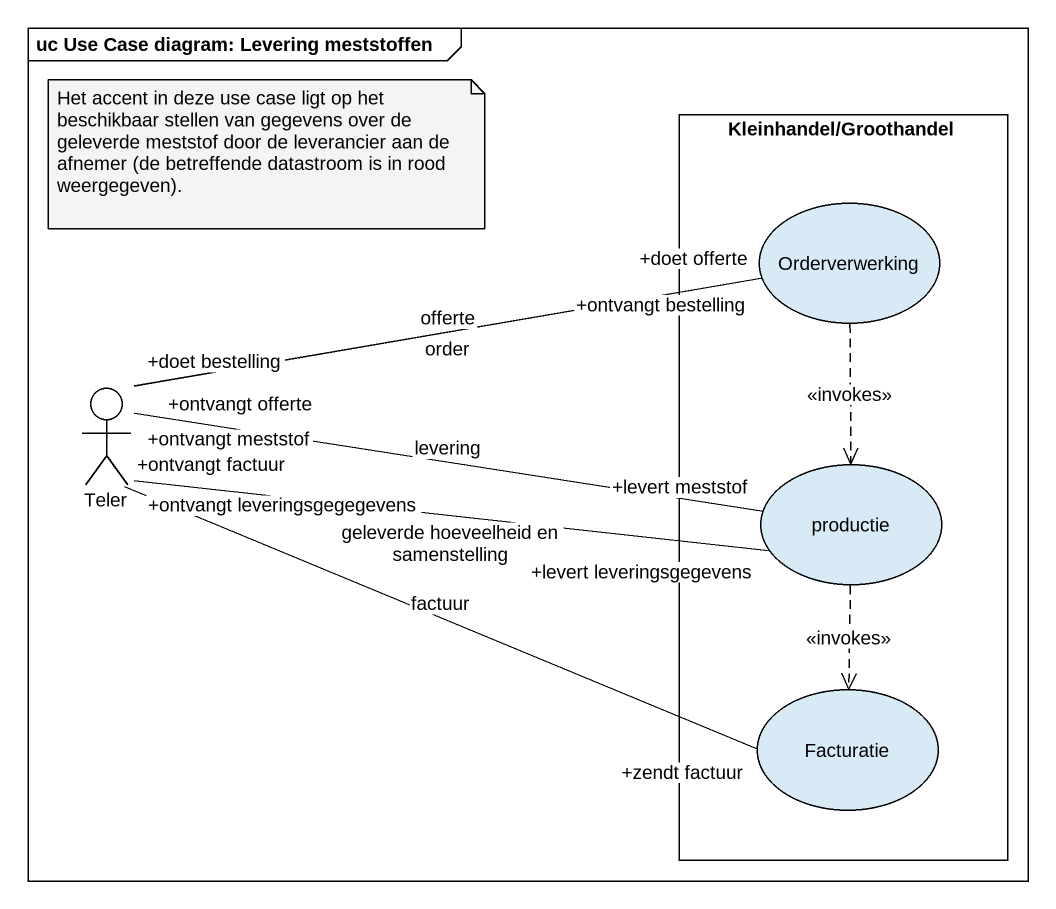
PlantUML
@startuml
mainframe uc Use Case diagram: Levering meststoffen
rectangle "Kleinhandel/Groothandel" as Kleinhandel_Groothandel {
  usecase Orderverwerking
  usecase productie
  usecase Facturatie
}
actor Teler
Orderverwerking "+doet offerte" -left- "+ontvangt offerte" Teler : offerte
Orderverwerking ..> productie : <<invokes>>
Teler "+doet bestelling" -right- "+ontvangt bestelling" Orderverwerking : order
productie "+levert meststof" -left- "+ontvangt meststof" Teler : levering
productie "+levert leveringsgegevens" -left- "+ontvangt leveringsgegegevens" Teler : geleverde hoeveelheid en samenstelling
productie ..> Facturatie : <<invokes>>
Facturatie "+zendt factuur" -left- "+ontvangt factuur" Teler : factuur
note as N1
  Het accent in deze use case ligt op het beschikbaar stellen van gegevens over de geleverde meststof door de leverancier aan de afnemer (de betreffende datastroom is in rood weergegeven).
end note
@enduml
